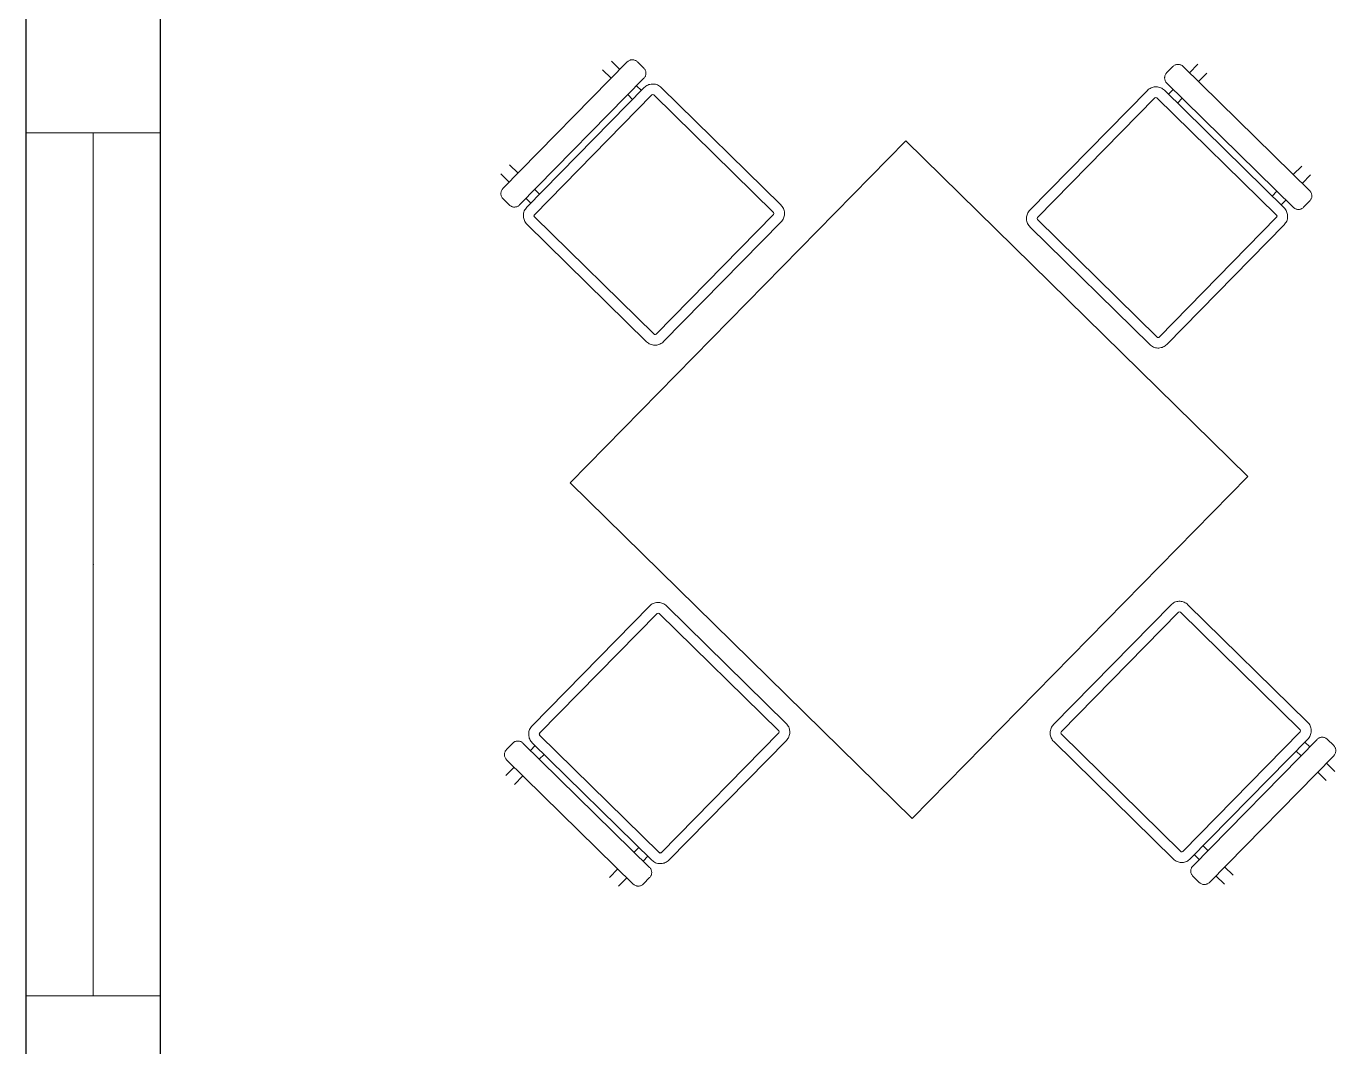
# Model space of a CAD drawing. Header units: millimetres. Extents: x 0 to 11.7, y 0 to 17.
# Drawn here: x 0 to 2.733, y 2.129 to 4.258 of the extents above; entities that cross this region are included whole.
import ezdxf

# ---------------------------------------------------------------- set-up
doc = ezdxf.new("R2010")
doc.units = ezdxf.units.MM
doc.layers.add('_cerramiento', color=251, linetype='Continuous', lineweight=25)
doc.layers.add('_ventanas', color=132, linetype='Continuous', lineweight=5)
doc.layers.add('_mobiliario', color=7, linetype='Continuous', lineweight=5, true_color=0x9e9e9e)

msp = doc.modelspace()

# ---------------------------------------------------------------- linework, layer by layer
at = {"layer": '_cerramiento'}
for p, q in [((0, 0), (0, 11.773)), ((0.28, 0.28), (0.28, 11.7015))]:
    msp.add_line(p, q, dxfattribs=at)
at = {"layer": '_mobiliario'}
for p, q in [((1.2213, 4.1855), (1.2391, 4.168)), ((1.2208, 4.1494), (1.203, 4.1668)), ((2.428, 4.1609), (2.4454, 4.1787)), ((2.4641, 4.1604), (2.4466, 4.1426)), ((1.2738, 4.1339), (1.284, 4.124)), ((1.0605, 3.8648), (1.3057, 4.1146)), ((1.2657, 4.1054), (1.2555, 4.1153)), ((2.1106, 3.8589), (2.3558, 4.1087)), ((2.3599, 4.1088), (2.6096, 3.8636)), ((2.3839, 4.1161), (2.3939, 4.1262)), ((2.4125, 4.1079), (2.4026, 4.0978)), ((1.8358, 4.0193), (1.1353, 3.3056)), ((2.5494, 3.3188), (1.8358, 4.0193)), ((1.0088, 3.969), (1.0266, 3.9516)), ((2.6444, 3.9485), (2.6619, 3.9663)), ((1.0083, 3.9329), (0.9905, 3.9504)), ((2.6805, 3.948), (2.6631, 3.9302)), ((1.0614, 3.9175), (1.0715, 3.9075)), ((2.6004, 3.9036), (2.6103, 3.9137)), ((1.0532, 3.8889), (1.0431, 3.8988)), ((2.629, 3.8955), (2.619, 3.8853)), ((1.3103, 3.6155), (1.0606, 3.8607)), ((2.5494, 3.3188), (1.8489, 2.6051)), ((1.8489, 2.6051), (1.1353, 3.3056)), ((1.3214, 2.534), (1.0716, 2.7792)), ((1.5707, 2.7838), (1.3255, 2.534)), ((2.1598, 2.7817), (2.4096, 2.5365)), ((2.4137, 2.5365), (2.6589, 2.7863)), ((2.6788, 2.7548), (2.6687, 2.7647)), ((1.0523, 2.7473), (1.0622, 2.7574)), ((1.0809, 2.7391), (1.0709, 2.729)), ((2.6504, 2.7461), (2.6605, 2.7362)), ((1.0007, 2.6948), (1.0182, 2.7126)), ((2.7313, 2.7032), (2.7135, 2.7207)), ((1.0368, 2.6943), (1.0194, 2.6765)), ((2.6953, 2.7021), (2.7131, 2.6846)), ((1.2687, 2.5348), (1.2787, 2.545)), ((2.4664, 2.5383), (2.4562, 2.5483)), ((1.2973, 2.5267), (1.2874, 2.5165)), ((2.4379, 2.5296), (2.4481, 2.5197)), ((1.2172, 2.4823), (1.2347, 2.5001)), ((2.5189, 2.4868), (2.5011, 2.5042)), ((1.2533, 2.4818), (1.2358, 2.464)), ((2.4828, 2.4856), (2.5006, 2.4681))]:
    msp.add_line(p, q, dxfattribs=at)
for points in [[(0.995, 3.9194), (1.2544, 4.1836), (1.2554, 4.1846), (1.2565, 4.1854), (1.2577, 4.1861), (1.2589, 4.1868), (1.2602, 4.1873), (1.2615, 4.1877), (1.2629, 4.1879), (1.2643, 4.1881), (1.2657, 4.1881), (1.267, 4.188), (1.2684, 4.1877), (1.2697, 4.1874), (1.271, 4.1869), (1.2723, 4.1863), (1.2735, 4.1856), (1.2746, 4.1847), (1.2756, 4.1838), (1.2889, 4.1707), (1.2899, 4.1697), (1.2907, 4.1686), (1.2915, 4.1675), (1.2921, 4.1662), (1.2926, 4.1649), (1.293, 4.1636), (1.2933, 4.1622), (1.2934, 4.1609), (1.2934, 4.1595), (1.2933, 4.1581), (1.2931, 4.1567), (1.2927, 4.1554), (1.2922, 4.1541), (1.2916, 4.1529), (1.2909, 4.1517), (1.2901, 4.1506), (1.2891, 4.1495), (1.0298, 3.8853), (1.0288, 3.8843), (1.0277, 3.8835), (1.0265, 3.8828), (1.0252, 3.8821), (1.024, 3.8816), (1.0226, 3.8812), (1.0213, 3.881), (1.0199, 3.8808), (1.0185, 3.8808), (1.0171, 3.8809), (1.0158, 3.8812), (1.0144, 3.8815), (1.0131, 3.882), (1.0119, 3.8826), (1.0107, 3.8833), (1.0096, 3.8842), (1.0086, 3.8851), (0.9952, 3.8982), (0.9943, 3.8992), (0.9935, 3.9003), (0.9927, 3.9014), (0.9921, 3.9027), (0.9916, 3.904), (0.9912, 3.9053), (0.9909, 3.9067), (0.9908, 3.908), (0.9908, 3.9094), (0.9909, 3.9108), (0.9911, 3.9122), (0.9915, 3.9135), (0.992, 3.9148), (0.9926, 3.916), (0.9933, 3.9172), (0.9941, 3.9183), (0.995, 3.9194)], [(2.4144, 4.1742), (2.6787, 3.9149), (2.6796, 3.9138), (2.6804, 3.9128), (2.6812, 3.9116), (2.6818, 3.9103), (2.6823, 3.9091), (2.6827, 3.9077), (2.683, 3.9064), (2.6831, 3.905), (2.6831, 3.9036), (2.683, 3.9022), (2.6828, 3.9009), (2.6824, 3.8995), (2.6819, 3.8982), (2.6813, 3.897), (2.6806, 3.8958), (2.6798, 3.8947), (2.6789, 3.8937), (2.6658, 3.8803), (2.6648, 3.8794), (2.6637, 3.8785), (2.6625, 3.8778), (2.6613, 3.8772), (2.66, 3.8767), (2.6587, 3.8763), (2.6573, 3.876), (2.6559, 3.8759), (2.6545, 3.8759), (2.6531, 3.876), (2.6518, 3.8762), (2.6504, 3.8766), (2.6492, 3.8771), (2.6479, 3.8777), (2.6467, 3.8784), (2.6456, 3.8792), (2.6446, 3.8801), (2.3803, 4.1395), (2.3794, 4.1405), (2.3786, 4.1416), (2.3778, 4.1428), (2.3772, 4.144), (2.3767, 4.1453), (2.3763, 4.1466), (2.376, 4.148), (2.3759, 4.1494), (2.3759, 4.1508), (2.376, 4.1521), (2.3762, 4.1535), (2.3766, 4.1548), (2.3771, 4.1561), (2.3777, 4.1574), (2.3784, 4.1586), (2.3792, 4.1597), (2.3801, 4.1607), (2.3932, 4.174), (2.3942, 4.175), (2.3953, 4.1758), (2.3965, 4.1766), (2.3977, 4.1772), (2.399, 4.1777), (2.4004, 4.1781), (2.4017, 4.1784), (2.4031, 4.1785), (2.4045, 4.1785), (2.4059, 4.1784), (2.4072, 4.1782), (2.4086, 4.1778), (2.4099, 4.1773), (2.4111, 4.1767), (2.4123, 4.176), (2.4134, 4.1752), (2.4144, 4.1742)], [(1.0447, 3.8803), (1.2899, 4.1301), (1.2916, 4.1316), (1.2934, 4.1331), (1.2954, 4.1343), (1.2975, 4.1353), (1.2996, 4.1362), (1.3018, 4.1368), (1.3041, 4.1373), (1.3064, 4.1375), (1.3087, 4.1375), (1.311, 4.1374), (1.3133, 4.1369), (1.3155, 4.1363), (1.3177, 4.1355), (1.3197, 4.1345), (1.3217, 4.1333), (1.3236, 4.1319), (1.3253, 4.1304), (1.5751, 3.8852), (1.5766, 3.8835), (1.578, 3.8817), (1.5793, 3.8798), (1.5803, 3.8777), (1.5812, 3.8755), (1.5818, 3.8733), (1.5823, 3.8711), (1.5825, 3.8688), (1.5825, 3.8665), (1.5823, 3.8642), (1.5819, 3.8619), (1.5813, 3.8597), (1.5805, 3.8575), (1.5795, 3.8554), (1.5783, 3.8534), (1.5769, 3.8516), (1.5754, 3.8499), (1.3302, 3.6001), (1.3285, 3.5985), (1.3267, 3.5971), (1.3247, 3.5959), (1.3227, 3.5948), (1.3205, 3.594), (1.3183, 3.5933), (1.316, 3.5929), (1.3138, 3.5926), (1.3114, 3.5926), (1.3091, 3.5928), (1.3069, 3.5932), (1.3046, 3.5938), (1.3025, 3.5946), (1.3004, 3.5957), (1.2984, 3.5969), (1.2966, 3.5982), (1.2949, 3.5998), (1.0451, 3.8449), (1.0435, 3.8466), (1.0421, 3.8485), (1.0409, 3.8504), (1.0398, 3.8525), (1.039, 3.8546), (1.0383, 3.8568), (1.0379, 3.8591), (1.0376, 3.8614), (1.0376, 3.8637), (1.0378, 3.866), (1.0382, 3.8683), (1.0388, 3.8705), (1.0396, 3.8727), (1.0406, 3.8747), (1.0418, 3.8767), (1.0432, 3.8786), (1.0447, 3.8803)], [(2.3754, 4.1245), (2.6251, 3.8793), (2.6267, 3.8777), (2.6281, 3.8758), (2.6293, 3.8739), (2.6304, 3.8718), (2.6312, 3.8697), (2.6319, 3.8675), (2.6323, 3.8652), (2.6326, 3.8629), (2.6326, 3.8606), (2.6324, 3.8583), (2.632, 3.856), (2.6314, 3.8538), (2.6306, 3.8516), (2.6296, 3.8495), (2.6284, 3.8476), (2.627, 3.8457), (2.6255, 3.844), (2.3803, 3.5942), (2.3786, 3.5926), (2.3768, 3.5912), (2.3748, 3.59), (2.3727, 3.589), (2.3706, 3.5881), (2.3684, 3.5875), (2.3661, 3.587), (2.3638, 3.5868), (2.3615, 3.5867), (2.3592, 3.5869), (2.3569, 3.5873), (2.3547, 3.588), (2.3525, 3.5888), (2.3505, 3.5898), (2.3485, 3.591), (2.3466, 3.5924), (2.3449, 3.5939), (2.0951, 3.8391), (2.0936, 3.8408), (2.0922, 3.8426), (2.0909, 3.8445), (2.0899, 3.8466), (2.089, 3.8487), (2.0884, 3.851), (2.0879, 3.8532), (2.0877, 3.8555), (2.0877, 3.8578), (2.0879, 3.8601), (2.0883, 3.8624), (2.0889, 3.8646), (2.0897, 3.8668), (2.0907, 3.8689), (2.0919, 3.8708), (2.0933, 3.8727), (2.0948, 3.8744), (2.34, 4.1242), (2.3417, 4.1258), (2.3435, 4.1272), (2.3455, 4.1284), (2.3475, 4.1295), (2.3497, 4.1303), (2.3519, 4.131), (2.3542, 4.1314), (2.3565, 4.1316), (2.3588, 4.1317), (2.3611, 4.1315), (2.3633, 4.1311), (2.3656, 4.1305), (2.3677, 4.1296), (2.3698, 4.1286), (2.3718, 4.1274), (2.3736, 4.1261), (2.3754, 4.1245)], [(1.3059, 2.5182), (1.0561, 2.7634), (1.0546, 2.7651), (1.0532, 2.7669), (1.0519, 2.7689), (1.0509, 2.7709), (1.05, 2.7731), (1.0494, 2.7753), (1.0489, 2.7776), (1.0487, 2.7799), (1.0487, 2.7822), (1.0489, 2.7845), (1.0493, 2.7868), (1.0499, 2.789), (1.0507, 2.7911), (1.0517, 2.7932), (1.0529, 2.7952), (1.0543, 2.797), (1.0558, 2.7988), (1.301, 3.0485), (1.3027, 3.0501), (1.3045, 3.0515), (1.3065, 3.0528), (1.3085, 3.0538), (1.3107, 3.0547), (1.3129, 3.0553), (1.3152, 3.0558), (1.3175, 3.056), (1.3198, 3.056), (1.3221, 3.0558), (1.3243, 3.0554), (1.3266, 3.0548), (1.3287, 3.054), (1.3308, 3.053), (1.3328, 3.0518), (1.3346, 3.0504), (1.3364, 3.0489), (1.5861, 2.8037), (1.5877, 2.802), (1.5891, 2.8002), (1.5903, 2.7982), (1.5914, 2.7962), (1.5922, 2.794), (1.5929, 2.7918), (1.5933, 2.7895), (1.5936, 2.7872), (1.5936, 2.7849), (1.5934, 2.7826), (1.593, 2.7804), (1.5924, 2.7781), (1.5916, 2.776), (1.5906, 2.7739), (1.5894, 2.7719), (1.588, 2.7701), (1.5865, 2.7683), (1.3413, 2.5186), (1.3396, 2.517), (1.3378, 2.5156), (1.3358, 2.5143), (1.3337, 2.5133), (1.3316, 2.5124), (1.3294, 2.5118), (1.3271, 2.5113), (1.3248, 2.5111), (1.3225, 2.5111), (1.3202, 2.5113), (1.3179, 2.5117), (1.3157, 2.5123), (1.3135, 2.5131), (1.3115, 2.5141), (1.3095, 2.5153), (1.3076, 2.5167), (1.3059, 2.5182)], [(2.4295, 2.521), (2.6747, 2.7708), (2.6762, 2.7725), (2.6776, 2.7744), (2.6788, 2.7764), (2.6798, 2.7784), (2.6806, 2.7806), (2.6812, 2.7828), (2.6816, 2.7851), (2.6818, 2.7874), (2.6818, 2.7897), (2.6816, 2.792), (2.6811, 2.7943), (2.6805, 2.7965), (2.6796, 2.7986), (2.6786, 2.8007), (2.6773, 2.8026), (2.6759, 2.8045), (2.6743, 2.8062), (2.4246, 3.0513), (2.4228, 3.0529), (2.421, 3.0543), (2.419, 3.0555), (2.4169, 3.0565), (2.4148, 3.0573), (2.4126, 3.0579), (2.4103, 3.0583), (2.408, 3.0585), (2.4057, 3.0585), (2.4034, 3.0582), (2.4011, 3.0578), (2.3989, 3.0571), (2.3967, 3.0563), (2.3947, 3.0552), (2.3927, 3.054), (2.3909, 3.0526), (2.3892, 3.051), (2.144, 2.8012), (2.1425, 2.7995), (2.1411, 2.7977), (2.1399, 2.7957), (2.1389, 2.7936), (2.1381, 2.7915), (2.1375, 2.7892), (2.1371, 2.787), (2.1369, 2.7847), (2.1369, 2.7823), (2.1372, 2.78), (2.1376, 2.7778), (2.1382, 2.7756), (2.1391, 2.7734), (2.1402, 2.7714), (2.1414, 2.7694), (2.1428, 2.7676), (2.1444, 2.7659), (2.3941, 2.5207), (2.3959, 2.5192), (2.3977, 2.5178), (2.3997, 2.5166), (2.4018, 2.5156), (2.4039, 2.5148), (2.4062, 2.5142), (2.4084, 2.5138), (2.4107, 2.5136), (2.413, 2.5136), (2.4153, 2.5138), (2.4176, 2.5143), (2.4198, 2.5149), (2.422, 2.5158), (2.424, 2.5168), (2.426, 2.5181), (2.4278, 2.5195), (2.4295, 2.521)], [(1.2668, 2.4685), (1.0026, 2.7279), (1.0017, 2.7289), (1.0008, 2.73), (1.0001, 2.7312), (0.9995, 2.7324), (0.9989, 2.7337), (0.9985, 2.735), (0.9983, 2.7364), (0.9981, 2.7378), (0.9981, 2.7392), (0.9982, 2.7405), (0.9985, 2.7419), (0.9989, 2.7432), (0.9993, 2.7445), (0.9999, 2.7458), (1.0007, 2.747), (1.0015, 2.7481), (1.0024, 2.7491), (1.0155, 2.7624), (1.0165, 2.7634), (1.0176, 2.7642), (1.0188, 2.765), (1.02, 2.7656), (1.0213, 2.7661), (1.0226, 2.7665), (1.024, 2.7668), (1.0254, 2.7669), (1.0267, 2.7669), (1.0281, 2.7668), (1.0295, 2.7665), (1.0308, 2.7662), (1.0321, 2.7657), (1.0334, 2.7651), (1.0346, 2.7644), (1.0357, 2.7635), (1.0367, 2.7626), (1.3009, 2.5033), (1.3019, 2.5022), (1.3027, 2.5011), (1.3035, 2.5), (1.3041, 2.4987), (1.3046, 2.4974), (1.305, 2.4961), (1.3053, 2.4948), (1.3054, 2.4934), (1.3054, 2.492), (1.3053, 2.4906), (1.3051, 2.4893), (1.3047, 2.4879), (1.3042, 2.4866), (1.3036, 2.4854), (1.3029, 2.4842), (1.302, 2.4831), (1.3011, 2.482), (1.2881, 2.4687), (1.287, 2.4678), (1.2859, 2.4669), (1.2848, 2.4662), (1.2835, 2.4656), (1.2822, 2.4651), (1.2809, 2.4647), (1.2796, 2.4644), (1.2782, 2.4643), (1.2768, 2.4642), (1.2754, 2.4644), (1.2741, 2.4646), (1.2727, 2.465), (1.2714, 2.4655), (1.2702, 2.4661), (1.269, 2.4668), (1.2679, 2.4676), (1.2668, 2.4685)], [(2.4695, 2.4721), (2.7289, 2.7363), (2.7298, 2.7373), (2.7306, 2.7384), (2.7313, 2.7396), (2.7319, 2.7409), (2.7324, 2.7422), (2.7328, 2.7435), (2.733, 2.7449), (2.7331, 2.7463), (2.7331, 2.7476), (2.733, 2.749), (2.7327, 2.7504), (2.7323, 2.7517), (2.7318, 2.753), (2.7312, 2.7542), (2.7304, 2.7554), (2.7296, 2.7565), (2.7287, 2.7575), (2.7153, 2.7706), (2.7143, 2.7715), (2.7132, 2.7723), (2.712, 2.773), (2.7108, 2.7737), (2.7095, 2.7741), (2.7081, 2.7745), (2.7068, 2.7748), (2.7054, 2.7749), (2.704, 2.7749), (2.7026, 2.7747), (2.7013, 2.7744), (2.6999, 2.7741), (2.6987, 2.7735), (2.6974, 2.7729), (2.6962, 2.7722), (2.6951, 2.7713), (2.6941, 2.7704), (2.4348, 2.5062), (2.4338, 2.5051), (2.433, 2.504), (2.4323, 2.5028), (2.4317, 2.5016), (2.4312, 2.5003), (2.4308, 2.4989), (2.4306, 2.4976), (2.4305, 2.4962), (2.4305, 2.4948), (2.4306, 2.4934), (2.4309, 2.4921), (2.4313, 2.4907), (2.4318, 2.4895), (2.4324, 2.4882), (2.4332, 2.4871), (2.434, 2.486), (2.435, 2.4849), (2.4483, 2.4719), (2.4493, 2.4709), (2.4504, 2.4701), (2.4516, 2.4694), (2.4529, 2.4688), (2.4542, 2.4683), (2.4555, 2.4679), (2.4569, 2.4677), (2.4582, 2.4676), (2.4596, 2.4676), (2.461, 2.4677), (2.4624, 2.468), (2.4637, 2.4684), (2.465, 2.4689), (2.4662, 2.4695), (2.4674, 2.4703), (2.4685, 2.4711), (2.4695, 2.4721)]]:
    msp.add_lwpolyline(points, close=True, dxfattribs=at)
for points in [[(1.3098, 4.1146), (1.5596, 3.8695)], [(1.5596, 3.8653), (1.3144, 3.6156)], [(2.3604, 3.6097), (2.1106, 3.8548)], [(2.6097, 3.8595), (2.3645, 3.6097)], [(2.405, 3.0355), (2.1598, 2.7858)], [(2.6589, 2.7904), (2.4091, 3.0356)], [(1.0716, 2.7833), (1.3168, 3.0331)], [(1.3209, 3.0331), (1.5706, 2.7879)]]:
    msp.add_lwpolyline(points, dxfattribs=at)
for centre, start, end in [((1.3078, 4.1126), 45.5322, 135.5322), ((2.3578, 4.1067), 45.5322, 135.5322), ((1.0626, 3.8628), 135.5322, 225.5322), ((1.5575, 3.8674), 315.5322, 45.5322), ((2.1127, 3.8569), 135.5322, 225.5322), ((2.6076, 3.8615), 315.5322, 45.5322), ((1.3124, 3.6176), 225.5322, 315.5322), ((2.3624, 3.6117), 225.5322, 315.5322), ((1.3188, 3.031), 45.5322, 135.5322), ((2.4071, 3.0335), 45.5322, 135.5322), ((1.5686, 2.7859), 315.5322, 45.5322), ((2.6568, 2.7883), 315.5322, 45.5322), ((1.0737, 2.7813), 135.5322, 225.5322), ((2.1619, 2.7837), 135.5322, 225.5322), ((1.3234, 2.5361), 225.5322, 315.5322), ((2.4117, 2.5386), 225.5322, 315.5322)]:
    msp.add_arc(centre, 0.0029, start, end, dxfattribs=at)
at = {"layer": '_ventanas'}
for p, q in [((0, 4.0354), (0.28, 4.0354)), ((0, 2.2354), (0.28, 2.2354))]:
    msp.add_line(p, q, dxfattribs=at)
msp.add_lwpolyline([(0.14, 2.2354), (0.14, 4.0354)], dxfattribs=at)
msp.add_point((0.14, 3.1354), dxfattribs=at)

doc.saveas('drawing.dxf')
